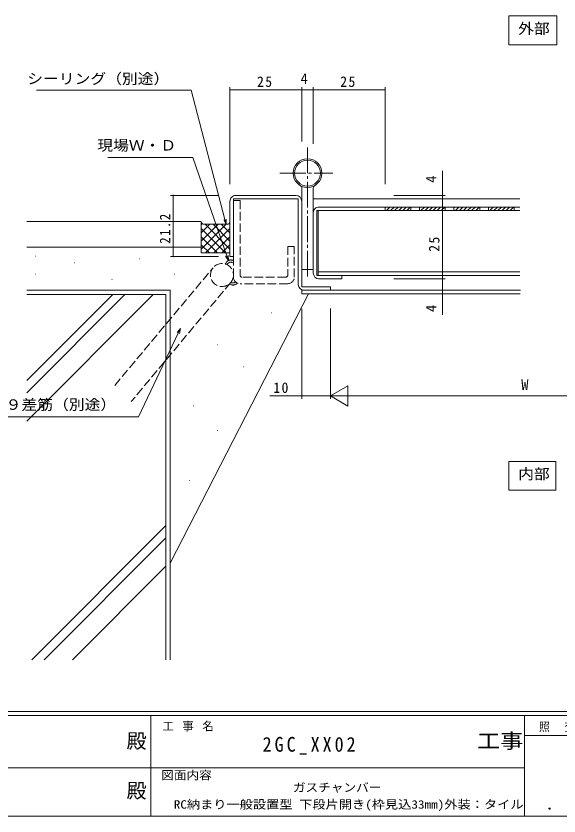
# Model space of a CAD drawing. Units: millimetres on the paper. Extents: x -420 to 373, y -297 to 267.
# Drawn here: x -79.7 to 109.5, y -297 to -18.4 of the extents above; entities that cross this region are included whole.
import ezdxf
from ezdxf.enums import TextEntityAlignment as Align

# ---------------------------------------------------------------- set-up
doc = ezdxf.new("R2010")
doc.units = ezdxf.units.MM
doc.linetypes.add('CHAIN2', pattern=[12, 9, -1, 1, -1])
doc.linetypes.add('DASHED3', pattern=[4, 3, -1])
for name, color, linetype, lineweight in [('0-1_USER1', 7, 'Continuous', 9), ('0-2_YKK_ZWAK', 3, 'Continuous', 9), ('0-3_YKK_11', 7, 'Continuous', 9), ('0-4_YKK_12', 2, 'Continuous', 9), ('0-5_YSS_K', 3, 'Continuous', 9), ('0-6_YKK_13', 4, 'Continuous', 9), ('0-7_YKK_D', 6, 'Continuous', 9)]:
    doc.layers.add(name, color=color, linetype=linetype, lineweight=lineweight)
doc.styles.add('ＭＳ ゴシック', font='')
doc.styles.get('ＭＳ ゴシック').set_extended_font_data('MS Gothic')

msp = doc.modelspace()

# ---------------------------------------------------------------- linework, layer by layer
at = {"layer": '0-1_USER1'}
for p, q in [((352.3, -260.6), (-417.7, -260.6)), ((314.5, -262), (-417.7, -262)), ((-32.7, -262), (-32.7, -297)), ((97.5, -262), (97.5, -297)), ((165.684, -268.999), (97.5, -268.999)), ((-160.1, -280.199), (-31.3, -280.199)), ((-31.3, -280.199), (97.5, -280.199)), ((-417.7, -297), (314.5, -297))]:
    msp.add_line(p, q, dxfattribs=at)
at = {"layer": '0-2_YKK_ZWAK'}
for p, q in [((92.042, -28.403), (92.042, -18.403)), ((92.042, -18.403), (108.682, -18.403)), ((108.682, -18.403), (108.682, -28.403)), ((108.682, -28.403), (92.042, -28.403)), ((92.042, -183.514), (92.042, -173.514)), ((92.042, -173.514), (108.362, -173.514)), ((108.362, -173.514), (108.362, -183.514)), ((108.362, -183.514), (92.042, -183.514))]:
    msp.add_line(p, q, dxfattribs=at)
at = {"layer": '0-3_YKK_11'}
for p, q in [((-5.127, -102.121), (-5.127, -82.921)), ((-3.927, -82.121), (-3.927, -102.121)), ((18.673, -82.121), (-3.927, -82.121)), ((-3.127, -80.921), (17.873, -80.921)), ((18.673, -110.921), (18.673, -82.121)), ((19.873, -82.921), (19.873, -112.721)), ((25.073, -86.121), (48.873, -86.121)), ((25.073, -108.721), (25.073, -86.121)), ((48.873, -84.921), (25.873, -84.921)), ((48.873, -86.121), (48.873, -84.921)), ((48.873, -84.921), (95.811, -84.921)), ((48.873, -86.121), (95.811, -86.121)), ((57.873, -86.121), (57.873, -84.921)), ((60.873, -84.921), (60.873, -86.121)), ((69.873, -84.921), (69.873, -86.121)), ((72.873, -86.121), (72.873, -84.921)), ((81.873, -86.121), (81.873, -84.921)), ((84.873, -84.921), (84.873, -86.121)), ((93.873, -84.921), (93.873, -86.121)), ((23.873, -86.921), (23.873, -107.921)), ((-3.927, -102.121), (-5.127, -102.121)), ((18.673, -111.921), (18.673, -110.921)), ((33.873, -108.721), (25.073, -108.721)), ((25.873, -109.921), (33.873, -109.921)), ((33.873, -109.921), (33.873, -108.721)), ((19.873, -112.721), (29.873, -112.721)), ((19.873, -113.921), (19.873, -115.121)), ((96.034, -113.921), (19.873, -113.921)), ((29.873, -113.921), (20.673, -113.921)), ((29.873, -112.721), (29.873, -113.921)), ((19.873, -115.121), (95.923, -115.121))]:
    msp.add_line(p, q, dxfattribs=at)
for centre, start, end in [((-3.127, -82.921), 89.99997, 180.00002), ((17.873, -82.921), 0, 89.99997), ((25.873, -86.921), 89.99997, 180.00002), ((25.873, -107.921), 180.00002, 270), ((20.673, -111.921), 180.00002, 270)]:
    msp.add_arc(centre, 2, start, end, dxfattribs=at)
at = {"layer": '0-4_YKK_12'}
for p, q in [((23.913, -82.121), (95.811, -82.121)), ((25.573, -86.121), (25.573, -108.721)), ((25.573, -107.521), (95.811, -107.521)), ((95.811, -108.721), (33.873, -108.721))]:
    msp.add_line(p, q, dxfattribs=at)
at = {"layer": '0-5_YSS_K'}
for p, q in [((-75.929, -89.92), (-15.129, -89.92)), ((-15.129, -89.92), (-15.129, -98.92)), ((-15.129, -89.92), (-15.129, -100.92)), ((-15.129, -91.123), (-14.926, -90.92)), ((-15.129, -93.952), (-12.097, -90.92)), ((-15.129, -96.78), (-9.269, -90.92)), ((-15.129, -99.609), (-6.441, -90.92)), ((-6.129, -90.92), (-14.129, -90.92)), ((-13.815, -90.92), (-5.127, -99.609)), ((-10.987, -90.92), (-5.127, -96.78)), ((-8.159, -90.92), (-5.127, -93.952)), ((-5.33, -90.92), (-5.127, -91.123)), ((-15.129, -92.435), (-6.644, -100.92)), ((-13.612, -100.92), (-5.127, -92.435)), ((-15.129, -95.263), (-9.472, -100.92)), ((-10.784, -100.92), (-5.127, -95.263)), ((-15.129, -98.92), (-75.929, -98.92)), ((-15.129, -98.092), (-12.301, -100.92)), ((-7.955, -100.92), (-5.127, -98.092)), ((-72.884, -101.992), (-72.784, -101.992)), ((-72.884, -101.992), (-72.784, -101.992)), ((-36.66, -102.957), (-36.56, -102.957)), ((-5.129, -100.92), (-15.129, -100.92)), ((-59.36, -104.405), (-59.26, -104.405)), ((-6.8, -104.838), (-6.595, -104.481)), ((-6.595, -104.481), (-6.487, -104.308)), ((-6.487, -104.308), (-6.373, -104.143)), ((-6.373, -104.143), (-6.313, -104.064)), ((-6.313, -104.064), (-6.251, -103.988)), ((-6.251, -103.988), (-6.186, -103.915)), ((-6.186, -103.915), (-6.118, -103.845)), ((-6.118, -103.845), (-6.048, -103.779)), ((-6.061, -104.838), (-5.945, -104.711)), ((-6.048, -103.779), (-5.974, -103.717)), ((-5.974, -103.717), (-5.896, -103.659)), ((-5.945, -104.711), (-5.828, -104.587)), ((-5.896, -103.659), (-5.815, -103.606)), ((-5.828, -104.587), (-5.71, -104.469)), ((-5.815, -103.606), (-5.704, -103.545)), ((-5.71, -104.469), (-5.59, -104.362)), ((-5.704, -103.545), (-5.588, -103.492)), ((-5.59, -104.362), (-5.529, -104.313)), ((-5.588, -103.492), (-5.467, -103.448)), ((-5.529, -104.313), (-5.467, -104.268)), ((-5.467, -103.448), (-5.342, -103.412)), ((-5.467, -104.268), (-5.404, -104.227)), ((-5.404, -104.227), (-5.341, -104.19)), ((-5.342, -103.412), (-5.215, -103.385)), ((-5.341, -104.19), (-5.276, -104.159)), ((-5.276, -104.159), (-5.21, -104.133)), ((-5.215, -103.385), (-5.086, -103.367)), ((-5.21, -104.133), (-5.143, -104.113)), ((-5.143, -104.113), (-5.075, -104.099)), ((-5.086, -103.367), (-4.957, -103.359)), ((-5.075, -104.099), (-5.018, -104.092)), ((-5.018, -104.092), (-4.96, -104.09)), ((-4.96, -104.09), (-4.901, -104.092)), ((-4.957, -103.359), (-4.829, -103.36)), ((-4.901, -104.092), (-4.842, -104.097)), ((-4.842, -104.097), (-4.721, -104.118)), ((-4.829, -103.36), (-4.713, -103.368)), ((-4.721, -104.118), (-4.597, -104.15)), ((-4.713, -103.368), (-4.598, -103.384)), ((-4.598, -103.384), (-4.484, -103.406)), ((-4.597, -104.15), (-4.472, -104.191)), ((-4.484, -103.406), (-4.372, -103.433)), ((-4.472, -104.191), (-4.345, -104.238)), ((-4.372, -103.433), (-4.26, -103.465)), ((-4.345, -104.238), (-4.09, -104.345)), ((-4.26, -103.465), (-4.148, -103.5)), ((-4.148, -103.5), (-3.927, -103.576)), ((-72.884, -108.266), (-72.784, -108.266)), ((-24.585, -108.266), (-24.485, -108.266)), ((-46.319, -110.197), (-46.219, -110.197)), ((-4.674, -111.293), (-4.437, -111.314)), ((-4.437, -111.314), (-4.203, -111.327)), ((-4.203, -111.327), (-4.087, -111.328)), ((-4.087, -111.328), (-3.972, -111.323)), ((-3.972, -111.323), (-3.859, -111.312)), ((-3.859, -111.312), (-3.748, -111.293)), ((-3.748, -111.293), (-3.669, -111.275)), ((-3.669, -111.275), (-3.592, -111.252)), ((-3.592, -111.252), (-3.515, -111.226)), ((-3.515, -111.226), (-3.44, -111.196)), ((-3.44, -111.196), (-3.29, -111.128)), ((-3.29, -111.128), (-3.143, -111.05)), ((-2.69, -111.56), (-2.528, -111.437)), ((-25.929, -113.92), (-75.929, -113.92)), ((-25.929, -113.92), (-25.929, -242.562)), ((-5.336, -111.822), (-4.963, -111.935)), ((-4.963, -111.935), (-4.778, -111.986)), ((-4.778, -111.986), (-4.594, -112.03)), ((-4.594, -112.03), (-4.412, -112.064)), ((-4.412, -112.064), (-4.232, -112.086)), ((-4.232, -112.086), (-4.143, -112.093)), ((-4.143, -112.093), (-4.055, -112.095)), ((-4.055, -112.095), (-3.967, -112.093)), ((-3.967, -112.093), (-3.88, -112.087)), ((-3.88, -112.087), (-3.79, -112.076)), ((-3.79, -112.076), (-3.701, -112.059)), ((-3.701, -112.059), (-3.613, -112.038)), ((-3.613, -112.038), (-3.526, -112.013)), ((-3.526, -112.013), (-3.439, -111.983)), ((-3.439, -111.983), (-3.354, -111.95)), ((-3.354, -111.95), (-3.269, -111.912)), ((-3.269, -111.912), (-3.184, -111.871)), ((-3.184, -111.871), (-3.017, -111.778)), ((-3.017, -111.778), (-2.853, -111.674)), ((-2.853, -111.674), (-2.69, -111.56)), ((-75.929, -145.364), (-45.984, -115.419)), ((-27.427, -115.419), (-75.929, -115.419)), ((-75.929, -159.506), (-31.842, -115.419)), ((-75.929, -149.607), (-41.742, -115.419)), ((-27.427, -242.562), (-27.427, -115.419)), ((-25.929, -208.92), (22.235, -115.121)), ((9.224, -121.78), (9.324, -121.78)), ((-9.612, -132.881), (-9.512, -132.881)), ((-0.435, -140.604), (-0.335, -140.604)), ((-17.823, -154.118), (-17.723, -154.118)), ((-9.612, -162.806), (-9.512, -162.806)), ((-19.272, -180.181), (-19.172, -180.181)), ((-74.132, -242.562), (-27.427, -195.857)), ((-69.89, -242.562), (-27.427, -200.1)), ((-59.99, -242.562), (-27.427, -209.999))]:
    msp.add_line(p, q, dxfattribs=at)
at = {"layer": '0-5_YSS_K', "linetype": 'DASHED3'}
for p, q in [((-45.265, -147.056), (-10.998, -106.055)), ((-4.86, -111.185), (-39.527, -152.665))]:
    msp.add_line(p, q, dxfattribs=at)
msp.add_circle((-7.929, -108.62), 4, dxfattribs=at)
at = {"layer": '0-5_YSS_K'}
for centre, start, end in [((-14.129, -89.92), 180, 270), ((-6.129, -89.92), 270, 0)]:
    msp.add_arc(centre, 1, start, end, dxfattribs=at)
at = {"layer": '0-6_YKK_13', "linetype": 'CHAIN2'}
for p, q in [((21.873, -64.147), (21.873, -109.458)), ((12.232, -73.121), (30.721, -73.121))]:
    msp.add_line(p, q, dxfattribs=at)
at = {"layer": '0-6_YKK_13'}
for p, q in [((19.873, -78.317), (19.873, -106.721)), ((23.873, -78.317), (23.873, -107.921)), ((48.873, -85.221), (49.174, -84.921)), ((49.388, -86.121), (50.588, -84.921)), ((50.802, -86.121), (52.002, -84.921)), ((52.216, -86.121), (53.416, -84.921)), ((53.63, -86.121), (54.831, -84.921)), ((55.045, -86.121), (56.245, -84.921)), ((56.459, -86.121), (57.659, -84.921)), ((60.873, -85.221), (61.174, -84.921)), ((61.388, -86.121), (62.588, -84.921)), ((62.802, -86.121), (64.002, -84.921)), ((64.216, -86.121), (65.416, -84.921)), ((65.63, -86.121), (66.83, -84.921)), ((67.045, -86.121), (68.245, -84.921)), ((68.459, -86.121), (69.659, -84.921)), ((72.873, -85.221), (73.174, -84.921)), ((73.388, -86.121), (74.588, -84.921)), ((74.802, -86.121), (76.002, -84.921)), ((76.216, -86.121), (77.416, -84.921)), ((77.63, -86.121), (78.831, -84.921)), ((79.045, -86.121), (80.245, -84.921)), ((80.459, -86.121), (81.659, -84.921)), ((84.873, -85.221), (85.174, -84.921)), ((85.388, -86.121), (86.588, -84.921)), ((86.802, -86.121), (88.002, -84.921)), ((88.216, -86.121), (89.416, -84.921)), ((89.631, -86.121), (90.831, -84.921)), ((91.045, -86.121), (92.245, -84.921)), ((92.459, -86.121), (93.659, -84.921)), ((19.873, -106.721), (23.873, -106.721))]:
    msp.add_line(p, q, dxfattribs=at)
at = {"layer": '0-6_YKK_13', "linetype": 'DASHED3'}
for p, q in [((-1.627, -82.621), (-3.927, -82.621)), ((-3.927, -109.321), (-3.927, -82.621)), ((-1.627, -82.621), (-1.627, -108.721)), ((17.273, -98.621), (14.973, -98.621)), ((14.973, -98.621), (14.973, -108.721)), ((17.273, -109.321), (17.273, -98.621)), ((14.373, -109.321), (-1.027, -109.321)), ((14.973, -111.621), (-1.627, -111.621))]:
    msp.add_line(p, q, dxfattribs=at)
at = {"layer": '0-6_YKK_13'}
for radius in [5, 4.5]:
    msp.add_circle((21.873, -73.121), radius, dxfattribs=at)
for centre, start, end in [((18.873, -78.317), 0, 59.99998), ((24.873, -78.317), 120, 180)]:
    msp.add_arc(centre, 1, start, end, dxfattribs=at)
at = {"layer": '0-6_YKK_13', "linetype": 'DASHED3'}
for centre, radius, start, end in [((-1.627, -109.321), 2.3, 180, 270), ((-1.027, -108.721), 0.6, 180, 270), ((14.373, -108.721), 0.6, 270, 0), ((14.973, -109.321), 2.3, 270, 0)]:
    msp.add_arc(centre, radius, start, end, dxfattribs=at)
at = {"layer": '0-7_YKK_D'}
for p, q in [((-18.642, -44.187), (-72.542, -44.187)), ((-6.87, -89.275), (-18.642, -44.187)), ((-5.127, -76.921), (-5.127, -43.147)), ((-5.127, -44.147), (19.873, -44.147)), ((19.873, -62.093), (19.873, -43.147)), ((19.873, -62.093), (19.873, -43.147)), ((19.873, -44.147), (23.873, -44.147)), ((23.873, -62.085), (23.873, -43.147)), ((23.873, -62.918), (23.873, -43.147)), ((23.873, -44.147), (48.873, -44.147)), ((48.873, -76.921), (48.873, -43.147)), ((-18.071, -67.673), (-47.651, -67.673)), ((-6.21, -101.914), (-18.071, -67.673)), ((68.873, -80.921), (68.873, -72.321)), ((-9.127, -80.921), (-25.881, -80.921)), ((-24.881, -80.921), (-24.881, -102.121)), ((51.915, -80.921), (69.873, -80.921)), ((68.873, -84.921), (68.873, -80.921)), ((68.873, -109.921), (68.873, -84.921)), ((-6.441, -90.92), (-7.311, -89.39)), ((-6.441, -90.92), (-6.87, -89.275)), ((-6.429, -89.16), (-6.441, -90.92)), ((-9.127, -102.121), (-25.881, -102.121)), ((-5.653, -103.52), (-6.64, -102.063)), ((-5.653, -103.52), (-6.21, -101.914)), ((-5.779, -101.765), (-5.653, -103.52)), ((51.915, -109.921), (69.873, -109.921)), ((51.915, -109.921), (69.873, -109.921)), ((51.915, -113.921), (69.873, -113.921)), ((19.873, -120.437), (19.873, -151.721)), ((29.873, -120.221), (29.873, -151.721)), ((29.873, -123.715), (29.873, -151.721)), ((-23.562, -128.622), (-22.422, -127.281)), ((-22.422, -127.281), (-23.15, -128.817)), ((-22.422, -127.281), (-22.739, -129.012)), ((-23.15, -128.817), (-36.968, -157.965)), ((29.873, -150.721), (35.935, -147.221)), ((35.935, -154.221), (35.935, -147.221)), ((19.873, -150.721), (8.753, -150.721)), ((29.873, -150.721), (19.873, -150.721)), ((29.873, -150.721), (35.935, -154.221)), ((29.873, -150.721), (41.998, -150.721)), ((36.873, -150.721), (158.873, -150.721)), ((-36.968, -157.965), (-84.148, -157.965))]:
    msp.add_line(p, q, dxfattribs=at)
msp.add_lwpolyline([(68.873, -109.921), (68.873, -113.921), (68.873, -122.521)], dxfattribs=at)
for centre, start, end in [((-5.127, -44.147), 0, 180), ((-5.127, -44.147), 180, 0), ((19.873, -44.147), 0, 180), ((19.873, -44.147), 0, 180), ((19.873, -44.147), 180, 0), ((19.873, -44.147), 180, 0), ((23.873, -44.147), 0, 180), ((23.873, -44.147), 0, 180), ((23.873, -44.147), 180, 0), ((23.873, -44.147), 180, 0), ((48.873, -44.147), 0, 180), ((48.873, -44.147), 180, 0), ((-24.881, -80.921), 90, 270), ((-24.881, -80.921), 270, 90), ((68.873, -80.921), 90, 270), ((68.873, -80.921), 270, 90), ((68.873, -84.921), 90, 270), ((68.873, -84.921), 90, 270), ((68.873, -84.921), 270, 90), ((68.873, -84.921), 270, 90), ((-24.881, -102.121), 90, 270), ((-24.881, -102.121), 270, 90), ((68.873, -109.921), 90, 270), ((68.873, -109.921), 90, 270), ((68.873, -109.921), 270, 90), ((68.873, -109.921), 270, 90), ((68.873, -113.921), 90, 270), ((68.873, -113.921), 270, 90), ((19.873, -150.721), 0, 180), ((19.873, -150.721), 180, 0)]:
    msp.add_arc(centre, 0.106, start, end, dxfattribs=at)

# ---------------------------------------------------------------- texts
at = {"layer": '0-1_USER1', "color": 2, "style": 'ＭＳ ゴシック'}
for p in [(-41.182, -274.956), (-41.182, -292.278)]:
    msp.add_text('殿', height=5.132, dxfattribs=at).set_placement(p, align=Align.BOTTOM_LEFT)
at = {"layer": '0-1_USER1', "color": 2, "style": 'ＭＳ ゴシック', "width": 1.15}
msp.add_text('工事', height=5.132, dxfattribs=at).set_placement((80.931, -274.956), align=Align.BOTTOM_LEFT)
at = {"layer": '0-1_USER1', "style": 'ＭＳ ゴシック', "width": 1.1}
msp.add_text('図面内容', height=2.933, dxfattribs=at).set_placement((-29.083, -285.148), align=Align.BOTTOM_LEFT)
at = {"layer": '0-1_USER1', "color": 3, "style": 'ＭＳ ゴシック', "width": 1.15}
msp.add_text(' ． ．', height=3.666, dxfattribs=at).set_placement((101.955, -295.946), align=Align.BOTTOM_LEFT)
at = {"layer": '0-1_USER1', "char_height": 2.933, "attachment_point": 7, "style": 'ＭＳ ゴシック'}
for s, insert in [('\\T1.16;工\\~事\\~名', (-28.688, -267.533)), ('\\T1.17;\\W0.95;照\\~\\~査', (102.489, -267.78))]:
    msp.add_mtext(s, dxfattribs=dict(at, insert=insert))
at = {"layer": '0-2_YKK_ZWAK', "style": 'ＭＳ ゴシック', "width": 1.1}
for s, p in [('外部', (95.242, -25.703)), ('内部', (95.242, -180.813))]:
    msp.add_text(s, height=3.666, dxfattribs=at).set_placement(p, align=Align.BOTTOM_LEFT)
at = {"layer": '0-2_YKK_ZWAK', "color": 7, "style": 'ＭＳ ゴシック'}
for s, width, p in [('ガスチャンバー', 1.1, (16.797, -289.449)), ('RC納まり一般設置型 下段片開き(枠見込33mm)外装：タイル', 1.15, (-24.731, -295.325))]:
    msp.add_text(s, height=2.933, dxfattribs=dict(at, width=width)).set_placement(p, align=Align.BOTTOM_LEFT)
at = {"layer": '0-2_YKK_ZWAK', "color": 2, "insert": (6.239, -275.591), "char_height": 5.132, "attachment_point": 7, "style": 'ＭＳ ゴシック'}
msp.add_mtext('\\T1.33;\\W0.9;2GC_XX02', dxfattribs=at)
at = {"layer": '0-7_YKK_D', "color": 3, "style": 'ＭＳ ゴシック', "width": 1.1}
for s, p in [('シーリング（別途）', (-75.775, -43.172)), ('現場Ｗ・Ｄ', (-51.374, -66.369)), ('φ９差筋（別途）', (-87.449, -156.661))]:
    msp.add_text(s, height=3.666, dxfattribs=at).set_placement(p, align=Align.BOTTOM_LEFT)
at = {"layer": '0-7_YKK_D', "color": 3, "style": 'ＭＳ ゴシック'}
for s, p in [('4', (19.476, -43.147)), ('W', (96.338, -149.721))]:
    msp.add_text(s, height=3.666, dxfattribs=at).set_placement(p, align=Align.BOTTOM_LEFT)
for p in [(67.873, -76.468), (67.873, -121.468)]:
    msp.add_text('4', height=3.666, rotation=90, dxfattribs=at).set_placement(p, align=Align.BOTTOM_LEFT)
at = {"layer": '0-7_YKK_D', "color": 3, "char_height": 3.666, "attachment_point": 7, "style": 'ＭＳ ゴシック'}
for s, insert in [('\\T1.21;\\W0.95;25', (4.291, -43.147)), ('\\T1.21;\\W0.95;25', (33.291, -43.147)), ('\\T1.21;\\W0.95;10', (9.972, -149.721))]:
    msp.add_mtext(s, dxfattribs=dict(at, insert=insert))
at = {"layer": '0-7_YKK_D', "color": 3, "char_height": 3.666, "attachment_point": 7, "rotation": 90, "style": 'ＭＳ ゴシック'}
for s, insert in [('\\T1.22;\\W0.9;21.2', (-25.881, -97.734)), ('\\T1.21;\\W0.95;25', (67.873, -100.503))]:
    msp.add_mtext(s, dxfattribs=dict(at, insert=insert))

doc.saveas('drawing.dxf')
